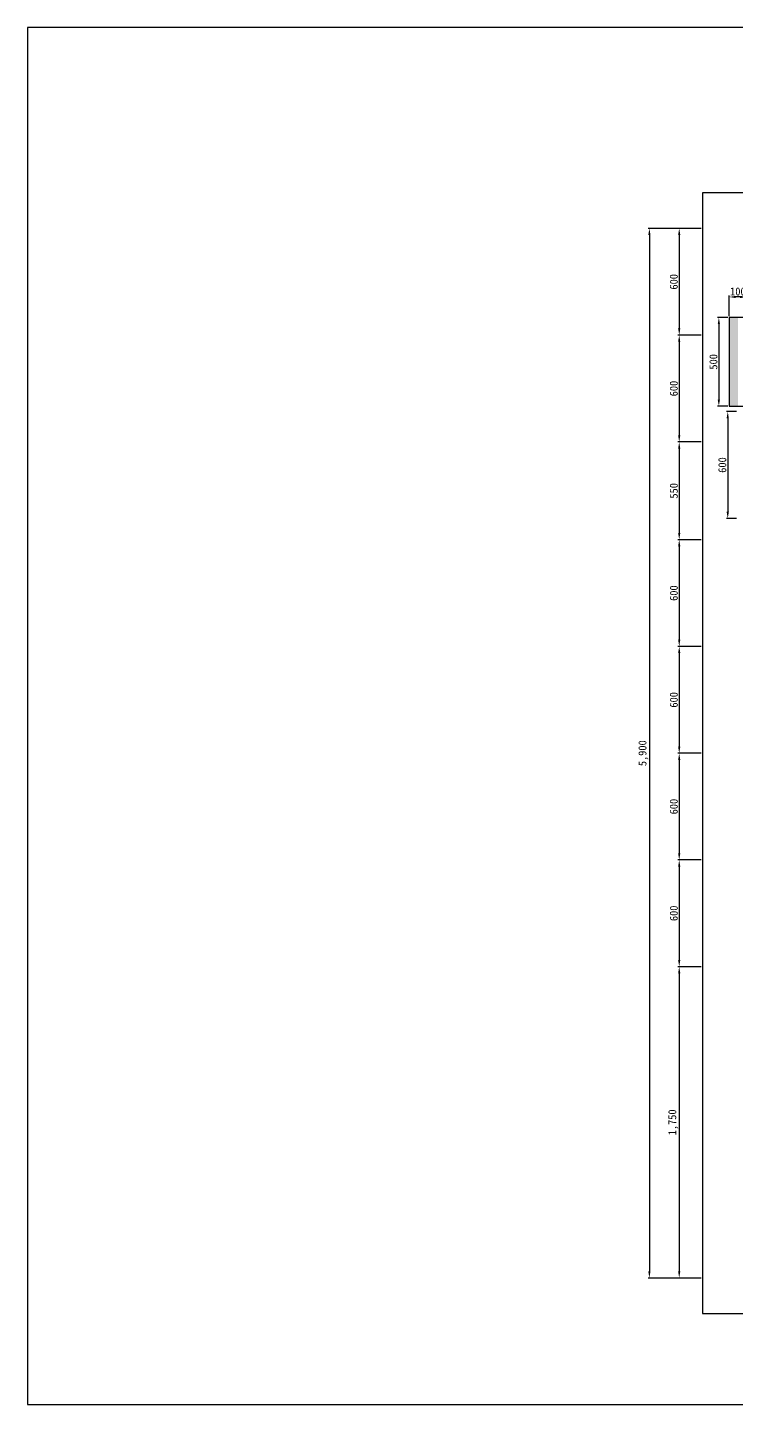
# Model space of a CAD drawing. Header units: millimetres. Extents: x 238053 to 249993, y -58717 to -48127.
# Drawn here: x 238053 to 242040, y -58717 to -50977 of the extents above; entities that cross this region are included whole.
import ezdxf

# ---------------------------------------------------------------- set-up
doc = ezdxf.new("R2010")
doc.units = ezdxf.units.MM
for name, color, linetype in [('TT-BASE', 253, 'Continuous'), ('TZ-BASE', 253, 'Continuous'), ('TZ-DIMS', 1, 'Continuous')]:
    doc.layers.add(name, color=color, linetype=linetype)
doc.layers.add('TX-PAPR', color=2, linetype='Continuous', plot=False)
doc.styles.get("Standard").update_dxf_attribs({"font": 'GulimChe.ttf'})
doc.dimstyles.new('D15', dxfattribs={"dimscale": 15, "dimtxt": 3, "dimasz": 2.5, "dimexe": 0.5, "dimexo": 0.5, "dimgap": 0.5, "dimtad": 1, "dimdec": 0, "dimzin": 1, "dimdsep": 46, "dimlunit": 6, "dimtxsty": 'Standard', "dimcen": 1, "dimclrd": 1, "dimclre": 1, "dimclrt": 3, "dimadec": 0, "dimazin": 0, "dimtfac": 1, "dimtdec": 0, "dimtix": 1, "dimtmove": 2, "dimatfit": 3, "dimfxl": 0, "dimtvp": 2, "dimlwd": -1, "dimlwe": -1, "dimarcsym": 0})

# ---------------------------------------------------------------- blocks, each defined once
blk = doc.blocks.new('*D29')
at = {"layer": 'DEFPOINTS', "color": 0}
for p in [(241997.8, -52606.4), (241940.7, -53106.4), (241997.8, -53106.4)]:
    blk.add_point(p, dxfattribs=at)
at = {"layer": 'TZ-DIMS', "color": 1}
for p, q in [((241990.3, -52606.4), (241933.2, -52606.4)), ((241940.7, -52643.9), (241940.7, -53068.9)), ((241990.3, -53106.4), (241933.2, -53106.4))]:
    blk.add_line(p, q, dxfattribs=at)
for points in [[(241934.4, -52643.9), (241946.9, -52643.9), (241940.7, -52606.4)], [(241934.4, -53068.9), (241946.9, -53068.9), (241940.7, -53106.4)]]:
    blk.add_solid(points, dxfattribs=at)
at = {"layer": 'TZ-DIMS', "color": 3, "insert": (241910.2, -52856.4), "char_height": 45, "attachment_point": 5, "rotation": 90}
blk.add_mtext('500', dxfattribs=at)
blk = doc.blocks.new('*D30')
at = {"layer": 'DEFPOINTS', "color": 0}
for p in [(242047.8, -53136.4), (241990.7, -53736.4), (242047.8, -53736.4)]:
    blk.add_point(p, dxfattribs=at)
at = {"layer": 'TZ-DIMS', "color": 1}
for p, q in [((242040.3, -53136.4), (241983.2, -53136.4)), ((241990.7, -53173.9), (241990.7, -53698.9)), ((242040.3, -53736.4), (241983.2, -53736.4))]:
    blk.add_line(p, q, dxfattribs=at)
for points in [[(241984.4, -53173.9), (241996.9, -53173.9), (241990.7, -53136.4)], [(241984.4, -53698.9), (241996.9, -53698.9), (241990.7, -53736.4)]]:
    blk.add_solid(points, dxfattribs=at)
at = {"layer": 'TZ-DIMS', "color": 3, "insert": (241960.2, -53436.4), "char_height": 45, "attachment_point": 5, "rotation": 90}
blk.add_mtext('600', dxfattribs=at)
blk = doc.blocks.new('*D32')
at = {"layer": 'DEFPOINTS', "color": 0}
for p in [(241997.8, -52491.7), (241997.8, -52606.4), (242097.8, -52606.4)]:
    blk.add_point(p, dxfattribs=at)
at = {"layer": 'TZ-DIMS', "color": 1}
for p, q in [((241997.8, -52598.9), (241997.8, -52484.2)), ((242060.3, -52491.7), (242035.3, -52491.7)), ((242097.8, -52598.9), (242097.8, -52484.2))]:
    blk.add_line(p, q, dxfattribs=at)
for points in [[(242035.3, -52485.5), (242035.3, -52498), (241997.8, -52491.7)], [(242060.3, -52485.5), (242060.3, -52498), (242097.8, -52491.7)]]:
    blk.add_solid(points, dxfattribs=at)
at = {"layer": 'TZ-DIMS', "color": 3, "insert": (242047.8, -52461.1), "char_height": 45, "attachment_point": 5}
blk.add_mtext('100', dxfattribs=at)
blk = doc.blocks.new('*D33')
at = {"layer": 'DEFPOINTS', "color": 0}
for p in [(241847.8, -52106.4), (241717.8, -52706.4), (241847.8, -52706.4)]:
    blk.add_point(p, dxfattribs=at)
at = {"layer": 'TZ-DIMS', "color": 1}
for p, q in [((241840.3, -52106.4), (241710.3, -52106.4)), ((241717.8, -52143.9), (241717.8, -52668.9)), ((241840.3, -52706.4), (241710.3, -52706.4))]:
    blk.add_line(p, q, dxfattribs=at)
for points in [[(241711.5, -52143.9), (241724, -52143.9), (241717.8, -52106.4)], [(241711.5, -52668.9), (241724, -52668.9), (241717.8, -52706.4)]]:
    blk.add_solid(points, dxfattribs=at)
at = {"layer": 'TZ-DIMS', "color": 3, "insert": (241687.3, -52406.4), "char_height": 45, "attachment_point": 5, "rotation": 90}
blk.add_mtext('600', dxfattribs=at)
blk = doc.blocks.new('*D34')
at = {"layer": 'DEFPOINTS', "color": 0}
for p in [(241847.8, -52706.4), (241717.8, -53306.4), (241847.8, -53306.4)]:
    blk.add_point(p, dxfattribs=at)
at = {"layer": 'TZ-DIMS', "color": 1}
for p, q in [((241840.3, -52706.4), (241710.3, -52706.4)), ((241717.8, -52743.9), (241717.8, -53268.9)), ((241840.3, -53306.4), (241710.3, -53306.4))]:
    blk.add_line(p, q, dxfattribs=at)
for points in [[(241711.5, -52743.9), (241724, -52743.9), (241717.8, -52706.4)], [(241711.5, -53268.9), (241724, -53268.9), (241717.8, -53306.4)]]:
    blk.add_solid(points, dxfattribs=at)
at = {"layer": 'TZ-DIMS', "color": 3, "insert": (241687.3, -53006.4), "char_height": 45, "attachment_point": 5, "rotation": 90}
blk.add_mtext('600', dxfattribs=at)
blk = doc.blocks.new('*D35')
at = {"layer": 'DEFPOINTS', "color": 0}
for p in [(241847.8, -53306.4), (241717.8, -53856.4), (241847.8, -53856.4)]:
    blk.add_point(p, dxfattribs=at)
at = {"layer": 'TZ-DIMS', "color": 1}
for p, q in [((241840.3, -53306.4), (241710.3, -53306.4)), ((241717.8, -53343.9), (241717.8, -53818.9)), ((241840.3, -53856.4), (241710.3, -53856.4))]:
    blk.add_line(p, q, dxfattribs=at)
for points in [[(241711.5, -53343.9), (241724, -53343.9), (241717.8, -53306.4)], [(241711.5, -53818.9), (241724, -53818.9), (241717.8, -53856.4)]]:
    blk.add_solid(points, dxfattribs=at)
at = {"layer": 'TZ-DIMS', "color": 3, "insert": (241687.3, -53581.4), "char_height": 45, "attachment_point": 5, "rotation": 90}
blk.add_mtext('550', dxfattribs=at)
blk = doc.blocks.new('*D36')
at = {"layer": 'DEFPOINTS', "color": 0}
for p in [(241847.8, -53856.4), (241717.8, -54456.4), (241847.8, -54456.4)]:
    blk.add_point(p, dxfattribs=at)
at = {"layer": 'TZ-DIMS', "color": 1}
for p, q in [((241840.3, -53856.4), (241710.3, -53856.4)), ((241717.8, -53893.9), (241717.8, -54418.9)), ((241840.3, -54456.4), (241710.3, -54456.4))]:
    blk.add_line(p, q, dxfattribs=at)
for points in [[(241711.5, -53893.9), (241724, -53893.9), (241717.8, -53856.4)], [(241711.5, -54418.9), (241724, -54418.9), (241717.8, -54456.4)]]:
    blk.add_solid(points, dxfattribs=at)
at = {"layer": 'TZ-DIMS', "color": 3, "insert": (241687.3, -54156.4), "char_height": 45, "attachment_point": 5, "rotation": 90}
blk.add_mtext('600', dxfattribs=at)
blk = doc.blocks.new('*D37')
at = {"layer": 'DEFPOINTS', "color": 0}
for p in [(241847.8, -54456.4), (241717.8, -55056.4), (241847.8, -55056.4)]:
    blk.add_point(p, dxfattribs=at)
at = {"layer": 'TZ-DIMS', "color": 1}
for p, q in [((241840.3, -54456.4), (241710.3, -54456.4)), ((241717.8, -54493.9), (241717.8, -55018.9)), ((241840.3, -55056.4), (241710.3, -55056.4))]:
    blk.add_line(p, q, dxfattribs=at)
for points in [[(241711.5, -54493.9), (241724, -54493.9), (241717.8, -54456.4)], [(241711.5, -55018.9), (241724, -55018.9), (241717.8, -55056.4)]]:
    blk.add_solid(points, dxfattribs=at)
at = {"layer": 'TZ-DIMS', "color": 3, "insert": (241687.3, -54756.4), "char_height": 45, "attachment_point": 5, "rotation": 90}
blk.add_mtext('600', dxfattribs=at)
blk = doc.blocks.new('*D38')
at = {"layer": 'DEFPOINTS', "color": 0}
for p in [(241847.8, -55056.4), (241717.8, -55656.4), (241847.8, -55656.4)]:
    blk.add_point(p, dxfattribs=at)
at = {"layer": 'TZ-DIMS', "color": 1}
for p, q in [((241840.3, -55056.4), (241710.3, -55056.4)), ((241717.8, -55093.9), (241717.8, -55618.9)), ((241840.3, -55656.4), (241710.3, -55656.4))]:
    blk.add_line(p, q, dxfattribs=at)
for points in [[(241711.5, -55093.9), (241724, -55093.9), (241717.8, -55056.4)], [(241711.5, -55618.9), (241724, -55618.9), (241717.8, -55656.4)]]:
    blk.add_solid(points, dxfattribs=at)
at = {"layer": 'TZ-DIMS', "color": 3, "insert": (241687.3, -55356.4), "char_height": 45, "attachment_point": 5, "rotation": 90}
blk.add_mtext('600', dxfattribs=at)
blk = doc.blocks.new('*D39')
at = {"layer": 'DEFPOINTS', "color": 0}
for p in [(241847.8, -55656.4), (241717.8, -56256.4), (241847.8, -56256.4)]:
    blk.add_point(p, dxfattribs=at)
at = {"layer": 'TZ-DIMS', "color": 1}
for p, q in [((241840.3, -55656.4), (241710.3, -55656.4)), ((241717.8, -55693.9), (241717.8, -56218.9)), ((241840.3, -56256.4), (241710.3, -56256.4))]:
    blk.add_line(p, q, dxfattribs=at)
for points in [[(241711.5, -55693.9), (241724, -55693.9), (241717.8, -55656.4)], [(241711.5, -56218.9), (241724, -56218.9), (241717.8, -56256.4)]]:
    blk.add_solid(points, dxfattribs=at)
at = {"layer": 'TZ-DIMS', "color": 3, "insert": (241687.3, -55956.4), "char_height": 45, "attachment_point": 5, "rotation": 90}
blk.add_mtext('600', dxfattribs=at)
blk = doc.blocks.new('*D40')
at = {"layer": 'DEFPOINTS', "color": 0}
for p in [(241847.8, -56256.4), (241717.8, -58006.4), (241847.8, -58006.4)]:
    blk.add_point(p, dxfattribs=at)
at = {"layer": 'TZ-DIMS', "color": 1}
for p, q in [((241840.3, -56256.4), (241710.3, -56256.4)), ((241717.8, -56293.9), (241717.8, -57968.9)), ((241840.3, -58006.4), (241710.3, -58006.4))]:
    blk.add_line(p, q, dxfattribs=at)
for points in [[(241711.5, -56293.9), (241724, -56293.9), (241717.8, -56256.4)], [(241711.5, -57968.9), (241724, -57968.9), (241717.8, -58006.4)]]:
    blk.add_solid(points, dxfattribs=at)
at = {"layer": 'TZ-DIMS', "color": 3, "insert": (241684.4, -57131.4), "char_height": 45, "attachment_point": 5, "rotation": 90}
blk.add_mtext('1,750', dxfattribs=at)
blk = doc.blocks.new('*D41')
at = {"layer": 'DEFPOINTS', "color": 0}
for p in [(241847.8, -52106.4), (241550, -58006.4), (241847.8, -58006.4)]:
    blk.add_point(p, dxfattribs=at)
at = {"layer": 'TZ-DIMS', "color": 1}
for p, q in [((241840.3, -52106.4), (241542.5, -52106.4)), ((241550, -52143.9), (241550, -57968.9)), ((241840.3, -58006.4), (241542.5, -58006.4))]:
    blk.add_line(p, q, dxfattribs=at)
for points in [[(241543.8, -52143.9), (241556.3, -52143.9), (241550, -52106.4)], [(241543.8, -57968.9), (241556.3, -57968.9), (241550, -58006.4)]]:
    blk.add_solid(points, dxfattribs=at)
at = {"layer": 'TZ-DIMS', "color": 3, "insert": (241516.7, -55056.4), "char_height": 45, "attachment_point": 5, "rotation": 90}
blk.add_mtext('5,900', dxfattribs=at)

msp = doc.modelspace()

# ---------------------------------------------------------------- hatches: boundary and pattern name
at = {"layer": 'TT-BASE'}
h = msp.add_hatch(color=256, dxfattribs=at)
h.dxf.hatch_style = 1
h.paths.add_polyline_path([(242047.8, -53106.4), (242047.8, -52606.4), (241997.8, -52606.4), (241997.8, -53106.4)])

# ---------------------------------------------------------------- linework, layer by layer
msp.add_lwpolyline([(241997.8, -52606.4), (241997.8, -53106.4), (242097.8, -53106.4), (242097.8, -52606.4)], close=True, dxfattribs=at)
at = {"layer": 'TX-PAPR'}
msp.add_lwpolyline([(238052.8, -58717.2), (249992.8, -58717.2), (249992.8, -50977.2), (238052.8, -50977.2)], close=True, dxfattribs=at)
at = {"layer": 'TZ-BASE'}
msp.add_lwpolyline([(244847.8, -58206.4), (246197.8, -58206.4), (246197.8, -51906.4), (241847.8, -51906.4), (241847.8, -58206.4), (243047.8, -58206.4)], dxfattribs=at)

# ---------------------------------------------------------------- dimensions: what is measured, and where the dimension line sits
at = {"layer": 'TZ-DIMS'}
for base, p1, p2, angle, picture, middle in [((241550, -58006.4), (241847.8, -52106.4), (241847.8, -58006.4), 90, '*D41', (241516.7, -55056.4)), ((241717.8, -52706.4), (241847.8, -52106.4), (241847.8, -52706.4), 90, '*D33', (241687.3, -52406.4)), ((241940.7, -53106.4), (241997.8, -52606.4), (241997.8, -53106.4), 270, '*D29', (241910.2, -52856.4)), ((241717.8, -53306.4), (241847.8, -52706.4), (241847.8, -53306.4), 90, '*D34', (241687.3, -53006.4)), ((241990.7, -53736.4), (242047.8, -53136.4), (242047.8, -53736.4), 270, '*D30', (241960.2, -53436.4)), ((241717.8, -53856.4), (241847.8, -53306.4), (241847.8, -53856.4), 90, '*D35', (241687.3, -53581.4)), ((241717.8, -54456.4), (241847.8, -53856.4), (241847.8, -54456.4), 90, '*D36', (241687.3, -54156.4)), ((241717.8, -55056.4), (241847.8, -54456.4), (241847.8, -55056.4), 90, '*D37', (241687.3, -54756.4)), ((241717.8, -55656.4), (241847.8, -55056.4), (241847.8, -55656.4), 90, '*D38', (241687.3, -55356.4)), ((241717.8, -56256.4), (241847.8, -55656.4), (241847.8, -56256.4), 90, '*D39', (241687.3, -55956.4)), ((241717.8, -58006.4), (241847.8, -56256.4), (241847.8, -58006.4), 90, '*D40', (241684.4, -57131.4))]:
    dim = msp.add_linear_dim(base=base, p1=p1, p2=p2, angle=angle, dimstyle='D15', dxfattribs=at)
    dim.commit()
    dim.dimension.update_dxf_attribs({"geometry": picture, "text_midpoint": middle})
dim = msp.add_linear_dim(base=(241997.8, -52491.7), p1=(242097.8, -52606.4), p2=(241997.8, -52606.4), dimstyle='D15', dxfattribs=at)
dim.commit()
dim.dimension.update_dxf_attribs({"geometry": '*D32', "text_midpoint": (242047.8, -52461.1)})

doc.saveas('drawing.dxf')
